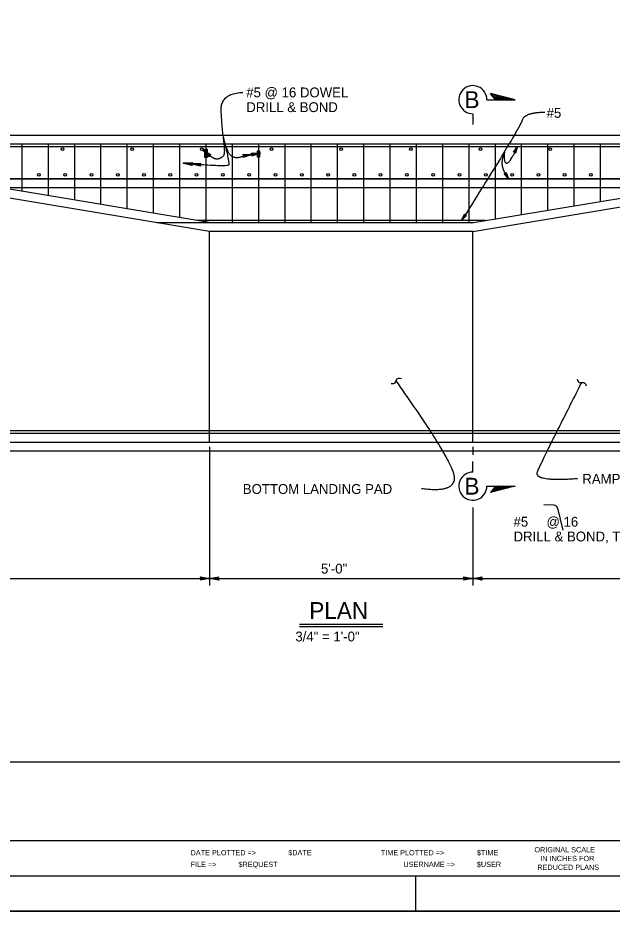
# Model space of a CAD drawing. Extents: x 0 to 2.83, y 0 to 1.83.
# Drawn here: x 0.715 to 1.421, y 0 to 1.061 of the extents above; entities that cross this region are included whole.
import ezdxf

# ---------------------------------------------------------------- set-up
doc = ezdxf.new("R2010")
doc.units = 0
for name, color, linetype in [('str_Border-Plot-Shape-A', 7, 'Continuous'), ('str_Border-Title-Block-A', 7, 'Continuous'), ('str_Concrete-A', 7, 'Continuous'), ('str_Dimensions-A', 7, 'Continuous'), ('str_Guideline-NoPlot-A', 7, 'Continuous'), ('str_Masking-Shape-A', 7, 'Continuous'), ('str_Reinforcement-B', 7, 'Continuous'), ('str_Text-A', 7, 'Continuous')]:
    doc.layers.add(name, color=color, linetype=linetype)

msp = doc.modelspace()

# ---------------------------------------------------------------- linework, layer by layer
at = {"layer": 'str_Border-Plot-Shape-A'}
msp.add_lwpolyline([(0, 0), (2.8333, 0), (2.8333, 1.8333), (0, 1.8333)], close=True, dxfattribs=at)
at = {"layer": 'str_Border-Title-Block-A'}
for p, q in [((2.7917, 0.1771), (0.0833, 0.1771)), ((2.7917, 0.0833), (0.0833, 0.0833)), ((2.7917, 0.0417), (0.0833, 0.0417)), ((1.1875, 0.0417), (1.1875, 0)), ((2.8333, 0), (0, 0))]:
    msp.add_line(p, q, dxfattribs=at)
at = {"layer": 'str_Concrete-A'}
for p, q in [((0.2555, 0.9217), (1.943, 0.9217)), ((1.943, 0.8592), (0.2555, 0.8592)), ((0.943, 0.8071), (0.6305, 0.8592)), ((1.2555, 0.8071), (1.568, 0.8592)), ((1.2555, 0.8071), (0.943, 0.8071)), ((0.943, 0.5571), (0.943, 0.8071)), ((1.2555, 0.5571), (1.2555, 0.8071)), ((0.2555, 0.5571), (1.943, 0.5571)), ((0.2555, 0.5467), (1.943, 0.5467))]:
    msp.add_line(p, q, dxfattribs=at)
at = {"layer": 'str_Dimensions-A'}
for p, q in [((0.943, 0.5513), (0.943, 0.3868)), ((1.2555, 0.5513), (1.2555, 0.5418)), ((1.2555, 0.4794), (1.2555, 0.3868)), ((0.2555, 0.3951), (0.943, 0.3951)), ((0.9325, 0.396), (0.932, 0.3969)), ((0.932, 0.3969), (0.943, 0.3951)), ((0.943, 0.3951), (0.932, 0.3932)), ((0.9325, 0.3941), (0.932, 0.3932)), ((0.9323, 0.3964), (0.943, 0.3951)), ((0.943, 0.3951), (0.9323, 0.3937)), ((0.943, 0.3951), (0.9325, 0.396)), ((0.9325, 0.396), (0.9331, 0.3951)), ((0.9325, 0.3941), (0.943, 0.3951)), ((0.9331, 0.3951), (0.9325, 0.3941)), ((0.943, 0.3951), (0.9328, 0.3955)), ((0.9328, 0.3946), (0.943, 0.3951)), ((0.9331, 0.3951), (0.943, 0.3951)), ((0.943, 0.3951), (0.9539, 0.3969)), ((0.943, 0.3951), (0.9537, 0.3964)), ((0.9534, 0.396), (0.943, 0.3951)), ((0.9531, 0.3955), (0.943, 0.3951)), ((0.943, 0.3951), (1.2555, 0.3951)), ((0.9528, 0.3951), (0.943, 0.3951)), ((0.9539, 0.3932), (0.943, 0.3951)), ((0.943, 0.3951), (0.9534, 0.3941)), ((0.9537, 0.3937), (0.943, 0.3951)), ((0.943, 0.3951), (0.9531, 0.3946)), ((0.9528, 0.3951), (0.9534, 0.396)), ((0.9534, 0.3941), (0.9528, 0.3951)), ((0.9534, 0.396), (0.9539, 0.3969)), ((0.9534, 0.3941), (0.9539, 0.3932)), ((1.245, 0.396), (1.2445, 0.3969)), ((1.2445, 0.3969), (1.2555, 0.3951)), ((1.2555, 0.3951), (1.2445, 0.3932)), ((1.245, 0.3941), (1.2445, 0.3932)), ((1.2448, 0.3964), (1.2555, 0.3951)), ((1.2555, 0.3951), (1.2448, 0.3937)), ((1.2555, 0.3951), (1.245, 0.396)), ((1.245, 0.396), (1.2456, 0.3951)), ((1.245, 0.3941), (1.2555, 0.3951)), ((1.2456, 0.3951), (1.245, 0.3941)), ((1.2555, 0.3951), (1.2453, 0.3955)), ((1.2453, 0.3946), (1.2555, 0.3951)), ((1.2456, 0.3951), (1.2555, 0.3951)), ((1.2555, 0.3951), (1.2664, 0.3969)), ((1.2555, 0.3951), (1.2662, 0.3964)), ((1.2659, 0.396), (1.2555, 0.3951)), ((1.2656, 0.3955), (1.2555, 0.3951)), ((1.2555, 0.3951), (1.943, 0.3951)), ((1.2653, 0.3951), (1.2555, 0.3951)), ((1.2664, 0.3932), (1.2555, 0.3951)), ((1.2555, 0.3951), (1.2659, 0.3941)), ((1.2662, 0.3937), (1.2555, 0.3951)), ((1.2555, 0.3951), (1.2656, 0.3946)), ((1.2653, 0.3951), (1.2659, 0.396)), ((1.2659, 0.3941), (1.2653, 0.3951)), ((1.2659, 0.396), (1.2664, 0.3969)), ((1.2659, 0.3941), (1.2664, 0.3932))]:
    msp.add_line(p, q, dxfattribs=at)
at = {"layer": 'str_Guideline-NoPlot-A'}
for p, q in [((0.2555, 0.9113), (1.943, 0.9113)), ((1.943, 0.8696), (0.2555, 0.8696)), ((0.9447, 0.8174), (0.6322, 0.8695)), ((1.2537, 0.8174), (1.5662, 0.8695)), ((1.2555, 0.8175), (0.8805, 0.8175)), ((0.2555, 0.5708), (1.943, 0.5708)), ((0.2555, 0.5675), (1.943, 0.5675))]:
    msp.add_line(p, q, dxfattribs=at)
at = {"layer": 'str_Masking-Shape-A'}
for points in [[(0.9372, 0.905), (0.9401, 0.905), (0.9401, 0.895), (0.9372, 0.895)], [(0.9997, 0.903), (1.0023, 0.903), (1.0023, 0.8955), (0.9997, 0.8955)]]:
    msp.add_lwpolyline(points, close=True, dxfattribs=at)
at = {"layer": 'str_Reinforcement-B'}
for p, q in [((0.2659, 0.908), (1.9325, 0.908)), ((0.72, 0.9113), (0.72, 0.8548)), ((0.7512, 0.9113), (0.7512, 0.8496)), ((0.7824, 0.9113), (0.7824, 0.8444)), ((0.8136, 0.9113), (0.8136, 0.8392)), ((0.8448, 0.9113), (0.8448, 0.834)), ((0.8761, 0.9113), (0.8761, 0.8288)), ((0.9073, 0.9113), (0.9073, 0.8236)), ((0.9385, 0.9113), (0.9385, 0.8184)), ((0.9697, 0.9113), (0.9697, 0.8175)), ((1.0009, 0.9113), (1.0009, 0.8175)), ((1.0321, 0.9113), (1.0321, 0.8175)), ((1.0633, 0.9113), (1.0633, 0.8175)), ((1.0946, 0.9113), (1.0946, 0.8175)), ((1.1258, 0.9113), (1.1258, 0.8175)), ((1.157, 0.9113), (1.157, 0.8175)), ((1.1882, 0.9113), (1.1882, 0.8175)), ((1.2194, 0.9113), (1.2194, 0.8175)), ((1.2506, 0.9113), (1.2506, 0.8175)), ((1.2818, 0.9113), (1.2818, 0.8221)), ((1.313, 0.9113), (1.313, 0.8273)), ((1.3443, 0.9113), (1.3443, 0.8325)), ((1.3755, 0.9113), (1.3755, 0.8377)), ((1.4067, 0.9113), (1.4067, 0.8429)), ((0.2659, 0.8696), (1.9325, 0.8696)), ((1.2702, 0.8201), (0.9282, 0.8201))]:
    msp.add_line(p, q, dxfattribs=at)
for centre in [(0.7684, 0.9051), (0.8511, 0.9051), (0.9338, 0.9051), (1.0165, 0.9051), (1.0992, 0.9051), (1.1819, 0.9051), (1.2646, 0.9051), (1.3474, 0.9051), (0.7403, 0.8745), (0.7715, 0.8745), (0.8027, 0.8745), (0.8339, 0.8745), (0.8651, 0.8745), (0.8963, 0.8745), (0.9275, 0.8745), (0.9587, 0.8745), (0.99, 0.8745), (1.0212, 0.8745), (1.0524, 0.8745), (1.0836, 0.8745), (1.1148, 0.8745), (1.146, 0.8745), (1.1772, 0.8745), (1.2085, 0.8745), (1.2397, 0.8745), (1.2709, 0.8745), (1.3021, 0.8745), (1.3333, 0.8745), (1.3645, 0.8745), (1.3957, 0.8745)]:
    msp.add_circle(centre, 0.00163, dxfattribs=at)
at = {"layer": 'str_Text-A'}
for p, q in [((1.3059, 0.9637), (1.2764, 0.9712)), ((1.2825, 0.9637), (1.2764, 0.9712)), ((1.301, 0.9637), (1.2777, 0.9697)), ((1.2962, 0.9637), (1.2789, 0.9681)), ((1.2913, 0.9637), (1.2802, 0.9666)), ((1.2721, 0.9637), (1.3059, 0.9637)), ((1.2865, 0.9637), (1.2815, 0.965)), ((1.2555, 0.9471), (1.2555, 0.9344)), ((0.9426, 0.8978), (0.9349, 0.9039)), ((0.9423, 0.8957), (0.9349, 0.9039)), ((0.9349, 0.9039), (0.9446, 0.8985)), ((0.9436, 0.8981), (0.9349, 0.9039)), ((0.9349, 0.9039), (0.9424, 0.8967)), ((0.9424, 0.8962), (0.9349, 0.9039)), ((0.9349, 0.9039), (0.9425, 0.8973)), ((0.9431, 0.898), (0.9349, 0.9039)), ((0.9349, 0.9039), (0.9441, 0.8983)), ((1.3037, 0.9014), (1.3087, 0.908)), ((1.3041, 0.9014), (1.3087, 0.908)), ((1.3087, 0.908), (1.3045, 0.9014)), ((1.3087, 0.908), (1.3049, 0.9015)), ((1.3053, 0.9015), (1.3087, 0.908)), ((1.3055, 0.9012), (1.3087, 0.908)), ((1.3057, 0.9008), (1.3087, 0.908)), ((1.3087, 0.908), (1.3059, 0.9005)), ((1.3087, 0.908), (1.3061, 0.9001)), ((0.9424, 0.8967), (0.9423, 0.8957)), ((0.9424, 0.8967), (0.9426, 0.8978)), ((0.9426, 0.8978), (0.9436, 0.8981)), ((0.9436, 0.8981), (0.9446, 0.8985)), ((0.983, 0.8979), (0.9823, 0.8987)), ((0.9823, 0.8987), (0.9934, 0.8986)), ((0.9826, 0.8983), (0.9934, 0.8986)), ((0.9934, 0.8986), (0.9828, 0.8951)), ((0.9833, 0.8961), (0.9828, 0.8951)), ((0.9934, 0.8986), (0.983, 0.8979)), ((0.983, 0.8979), (0.9837, 0.8971)), ((0.9934, 0.8986), (0.9831, 0.8956)), ((0.9833, 0.8961), (0.9934, 0.8986)), ((0.9934, 0.8986), (0.9833, 0.8975)), ((0.9837, 0.8971), (0.9833, 0.8961)), ((0.9835, 0.8966), (0.9934, 0.8986)), ((0.9837, 0.8971), (0.9934, 0.8986)), ((0.9929, 0.8994), (0.9922, 0.9002)), ((0.9922, 0.9002), (1.0033, 0.9001)), ((0.9925, 0.8998), (1.0033, 0.9001)), ((1.0033, 0.9001), (0.9928, 0.8966)), ((0.9932, 0.8976), (0.9928, 0.8966)), ((1.0033, 0.9001), (0.9929, 0.8994)), ((0.9929, 0.8994), (0.9936, 0.8986)), ((1.0033, 0.9001), (0.993, 0.8971)), ((0.9932, 0.8976), (1.0033, 0.9001)), ((1.0033, 0.9001), (0.9932, 0.899)), ((0.9936, 0.8986), (0.9932, 0.8976)), ((0.9934, 0.8981), (1.0033, 0.9001)), ((0.9936, 0.8986), (1.0033, 0.9001)), ((1.3045, 0.9014), (1.3037, 0.9014)), ((1.3045, 0.9014), (1.3053, 0.9015)), ((1.3053, 0.9015), (1.3057, 0.9008)), ((1.3057, 0.9008), (1.3061, 0.9001)), ((0.9116, 0.8883), (0.9226, 0.8892)), ((0.9116, 0.8883), (0.9223, 0.8887)), ((0.9214, 0.8874), (0.9116, 0.8883)), ((0.9223, 0.8855), (0.9116, 0.8883)), ((0.922, 0.8883), (0.9116, 0.8883)), ((0.9116, 0.8883), (0.9218, 0.8865)), ((0.9221, 0.886), (0.9116, 0.8883)), ((0.9116, 0.8883), (0.9216, 0.887)), ((0.9217, 0.8879), (0.9116, 0.8883)), ((0.9214, 0.8874), (0.922, 0.8883)), ((0.9218, 0.8865), (0.9214, 0.8874)), ((0.9216, 0.8874), (0.9326, 0.8882)), ((0.9216, 0.8874), (0.9323, 0.8878)), ((0.9313, 0.8865), (0.9216, 0.8874)), ((0.9323, 0.8846), (0.9216, 0.8874)), ((0.932, 0.8874), (0.9216, 0.8874)), ((0.9216, 0.8874), (0.9318, 0.8855)), ((0.932, 0.8851), (0.9216, 0.8874)), ((0.9216, 0.8874), (0.9316, 0.886)), ((0.9317, 0.8869), (0.9216, 0.8874)), ((0.9218, 0.8865), (0.9223, 0.8855)), ((0.922, 0.8883), (0.9226, 0.8892)), ((0.9313, 0.8865), (0.932, 0.8874)), ((0.9318, 0.8855), (0.9313, 0.8865)), ((0.9318, 0.8855), (0.9323, 0.8846)), ((0.932, 0.8874), (0.9326, 0.8882)), ((1.2936, 0.876), (1.2927, 0.876)), ((1.298, 0.8696), (1.2927, 0.876)), ((1.298, 0.8696), (1.2931, 0.876)), ((1.2936, 0.876), (1.298, 0.8696)), ((1.2944, 0.876), (1.2936, 0.876)), ((1.294, 0.876), (1.298, 0.8696)), ((1.2947, 0.8767), (1.2944, 0.876)), ((1.2944, 0.876), (1.298, 0.8696)), ((1.298, 0.8696), (1.2945, 0.8763)), ((1.2947, 0.8767), (1.2951, 0.8774)), ((1.298, 0.8696), (1.2947, 0.8767)), ((1.2949, 0.8771), (1.298, 0.8696)), ((1.2951, 0.8774), (1.298, 0.8696)), ((1.2422, 0.8201), (1.2455, 0.8278)), ((1.2458, 0.8271), (1.2455, 0.8278)), ((1.2422, 0.8201), (1.2456, 0.8274)), ((1.2458, 0.8271), (1.2422, 0.8201)), ((1.246, 0.8267), (1.2422, 0.8201)), ((1.2462, 0.8264), (1.2422, 0.8201)), ((1.2478, 0.8263), (1.2422, 0.8201)), ((1.2422, 0.8201), (1.247, 0.8263)), ((1.2474, 0.8263), (1.2422, 0.8201)), ((1.2422, 0.8201), (1.2466, 0.8263)), ((1.2462, 0.8264), (1.2458, 0.8271)), ((1.247, 0.8263), (1.2462, 0.8264)), ((1.247, 0.8263), (1.2478, 0.8263)), ((1.2555, 0.5213), (1.2555, 0.534)), ((1.2721, 0.5047), (1.3059, 0.5047)), ((1.3059, 0.5047), (1.2764, 0.4972)), ((1.2825, 0.5047), (1.2764, 0.4972)), ((1.301, 0.5047), (1.2777, 0.4987)), ((1.2962, 0.5047), (1.2789, 0.5003)), ((1.2913, 0.5047), (1.2802, 0.5018)), ((1.2865, 0.5047), (1.2815, 0.5034)), ((1.3516, 0.4822), (1.3397, 0.4824)), ((1.3627, 0.4525), (1.3562, 0.4785)), ((1.0496, 0.341), (1.1485, 0.341)), ((1.0496, 0.338), (1.1485, 0.338))]:
    msp.add_line(p, q, dxfattribs=at)
for centre, radius, start, end in [((1.2555, 0.9637), 0.0167, 0, 270.0005), ((1.2555, 0.5047), 0.0167, 89.9995, 360), ((1.3515, 0.4773), 0.00488, 13.9692, 88.8537)]:
    msp.add_arc(centre, radius, start, end, dxfattribs=at)
for points, degree in [([(0.9826, 0.972), (0.9552, 0.9709), (0.9575, 0.9295), (0.9616, 0.8987), (0.9565, 0.8944), (0.951, 0.8926), (0.9443, 0.8959), (0.9349, 0.9039)], 2), ([(1.3408, 0.9485), (1.3168, 0.9485), (1.3108, 0.9292), (1.2422, 0.8201)], 2), ([(0.959, 0.9196), (0.9667, 0.8889), (0.9647, 0.8834), (0.9116, 0.8883)], 2), ([(0.959, 0.9196), (0.9632, 0.901), (0.9731, 0.8937), (0.9874, 0.898), (1.0033, 0.9001)], 2), ([(1.293, 0.9019), (1.2888, 0.8902), (1.2924, 0.8773), (1.298, 0.8696)], 2), ([(1.293, 0.9019), (1.2918, 0.8876), (1.3001, 0.8892), (1.3087, 0.908)], 2), ([(1.1585, 0.6268), (1.1605, 0.6265), (1.1641, 0.6265), (1.1649, 0.6331), (1.1686, 0.6331), (1.1706, 0.6327)], 3), ([(1.1947, 0.5021), (1.2327, 0.4968), (1.2349, 0.5306), (1.1645, 0.6298)], 2), ([(1.3798, 0.5135), (1.328, 0.5096), (1.3363, 0.5328), (1.3848, 0.6278)], 2), ([(1.3794, 0.6318), (1.38, 0.6298), (1.3817, 0.6266), (1.3879, 0.6289), (1.3896, 0.6257), (1.3902, 0.6237)], 3)]:
    msp.add_open_spline(points, degree=degree, dxfattribs=at)

# ---------------------------------------------------------------- texts
at = {"layer": 'str_Border-Title-Block-A'}
for s, height, p in [('ORIGINAL SCALE', 0.006249, (1.3286, 0.0698)), ('DATE PLOTTED =>', 0.006249, (0.9204, 0.0663)), ('$DATE', 0.00625, (1.0363, 0.0663)), ('TIME PLOTTED =>', 0.006249, (1.1462, 0.0663)), ('$TIME', 0.00625, (1.2603, 0.0663)), ('IN INCHES FOR', 0.006249, (1.3355, 0.0594)), ('FILE =>', 0.00625, (0.9204, 0.0524)), ('$REQUEST', 0.00625, (0.9772, 0.0524)), ('USERNAME =>', 0.006249, (1.1731, 0.0524)), ('$USER', 0.00625, (1.2603, 0.0524)), ('REDUCED PLANS', 0.006249, (1.332, 0.049))]:
    msp.add_text(s, height=height, dxfattribs=at).set_placement(p)
at = {"layer": 'str_Dimensions-A'}
msp.add_text('5\'-0"', height=0.0117, dxfattribs=at).set_placement((1.0752, 0.4009))
at = {"layer": 'str_Text-A'}
for s, height, p in [('#5 @ 16 DOWEL', 0.0117, (0.9865, 0.9665)), ('B', 0.02, (1.2456, 0.9538)), ('DRILL & BOND', 0.0117, (0.9865, 0.949)), ('#5', 0.0117, (1.3431, 0.9422)), ('B', 0.02, (1.2456, 0.4947)), ('RAMP, Typ', 0.0117, (1.3855, 0.5075)), ('BOTTOM LANDING PAD', 0.0117, (0.9824, 0.4955)), ('#5     @ 16', 0.0117, (1.3038, 0.4566)), ('DRILL & BOND, Typ', 0.0117, (1.3038, 0.4391)), ('PLAN', 0.02, (1.0613, 0.347)), ('3/4" = 1\'-0"', 0.0117, (1.0448, 0.3203))]:
    msp.add_text(s, height=height, dxfattribs=at).set_placement(p)

doc.saveas('drawing.dxf')
